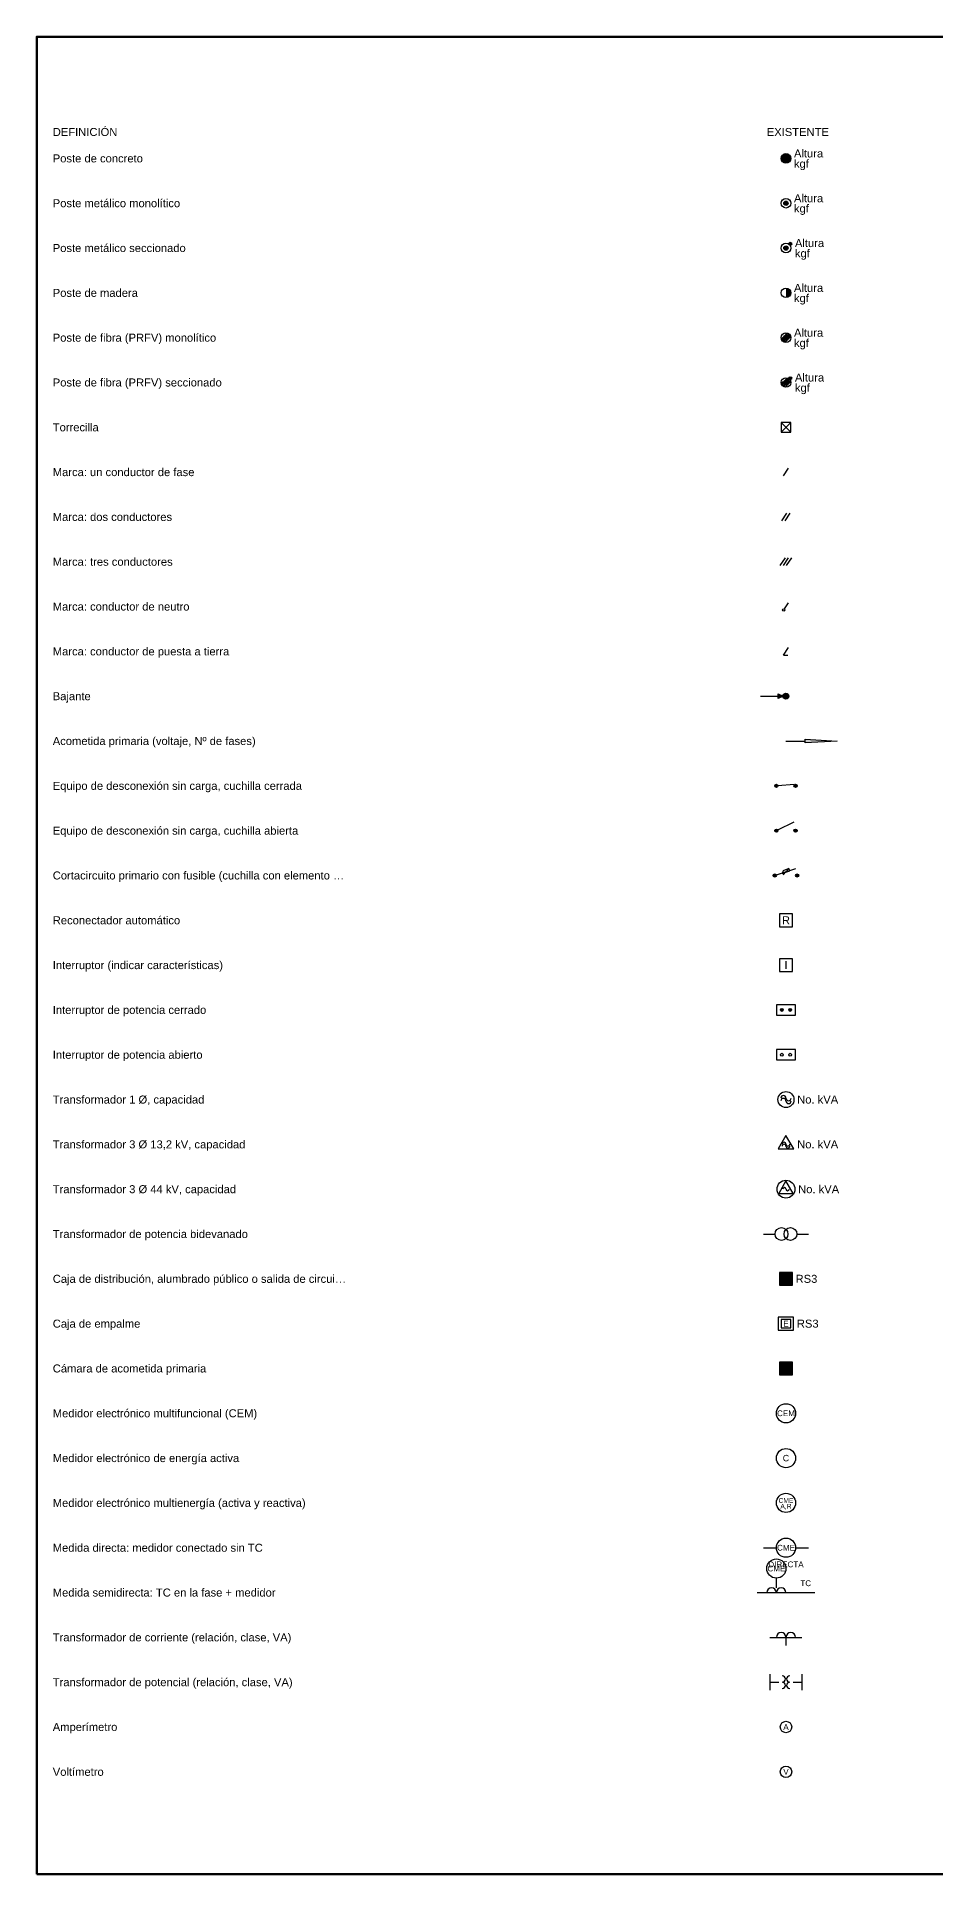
# Paper-space layout 'CONVENCIONES EPM' of a CAD drawing. Header units: millimetres. Extents: x 10 to 831, y 10 to 584.
# Drawn here: x 10 to 291, y 10 to 584 of the extents above; entities that cross this region are included whole.
import ezdxf
from ezdxf.enums import TextEntityAlignment as Align

# ---------------------------------------------------------------- set-up
doc = ezdxf.new("R2010")
doc.units = ezdxf.units.MM
doc.layers.add('EPM-CONVENCIONES', color=7, linetype='Continuous', lineweight=25)
doc.layers.add('EPM-MARCO', color=7, linetype='Continuous', lineweight=50)
doc.styles.get("Standard").update_dxf_attribs({"font": 'LiberationSans-Regular.ttf'})

# ---------------------------------------------------------------- blocks, each defined once
blk = doc.blocks.new('EPM_POSTE_CONCRETO_EX')
blk.add_hatch(color=0).paths.add_polyline_path([(-1.5, 0, 1), (1.5, 0, 1)])
at = {"color": 0}
blk.add_circle((0, 0), 1.5, dxfattribs=at)
for tag, p in [('ALTURA', (2.5, 0.3)), ('CARGA', (2.5, -2.9))]:
    blk.add_attdef(tag, p, '', height=2.5, dxfattribs=at)
blk = doc.blocks.new('EPM_POSTE_METALICO_EX')
blk.add_hatch(color=0).paths.add_polyline_path([(-0.675, 0, 1), (0.675, 0, 1)])
at = {"color": 0}
for radius in [1.5, 0.675]:
    blk.add_circle((0, 0), radius, dxfattribs=at)
for tag, p in [('ALTURA', (2.5, 0.3)), ('CARGA', (2.5, -2.9))]:
    blk.add_attdef(tag, p, '', height=2.5, dxfattribs=at)
blk = doc.blocks.new('EPM_POSTE_METALICO_SECC_EX')
for points in [[(-0.675, 0, 1), (0.675, 0, 1)], [(0.9, 1.35, 1), (1.8, 1.35, 1)]]:
    blk.add_hatch(color=0).paths.add_polyline_path(points)
at = {"color": 0}
for centre, radius in [((0, 0), 1.5), ((0, 0), 0.675), ((1.35, 1.35), 0.45)]:
    blk.add_circle(centre, radius, dxfattribs=at)
for tag, p in [('ALTURA', (2.8, 0.3)), ('CARGA', (2.8, -2.9))]:
    blk.add_attdef(tag, p, '', height=2.5, dxfattribs=at)
blk = doc.blocks.new('EPM_POSTE_MADERA_EX')
blk.add_hatch(color=0).paths.add_polyline_path([(0, -1.5, 1), (0, 1.5)])
at = {"color": 0}
blk.add_circle((0, 0), 1.5, dxfattribs=at)
for tag, p in [('ALTURA', (2.5, 0.3)), ('CARGA', (2.5, -2.9))]:
    blk.add_attdef(tag, p, '', height=2.5, dxfattribs=at)
blk = doc.blocks.new('EPM_POSTE_FIBRA_EX')
blk.add_hatch(color=0).paths.add_polyline_path([(-0.75, 0, 1), (0.75, 0, 1)])
at = {"color": 0}
for p, q in [((-1.4, -0.4), (-0.725, 0.275)), ((-0.275, 0.725), (0.4, 1.4)), ((-0.225, -1.425), (1.425, 0.225)), ((0.3, 0.75), (0.75, 1.2)), ((0.65, 0.55), (1.1, 1)), ((0.775, 0.125), (1.3, 0.65)), ((-1.2, -0.75), (-0.75, -0.3)), ((-1, -1.1), (-0.55, -0.65)), ((-0.65, -1.3), (-0.125, -0.775))]:
    blk.add_line(p, q, dxfattribs=at)
for radius in [1.5, 0.75]:
    blk.add_circle((0, 0), radius, dxfattribs=at)
for tag, p in [('ALTURA', (2.5, 0.3)), ('CARGA', (2.5, -2.9))]:
    blk.add_attdef(tag, p, '', height=2.5, dxfattribs=at)
blk = doc.blocks.new('EPM_POSTE_FIBRA_SECC_EX')
for points in [[(-0.75, 0, 1), (0.75, 0, 1)], [(0.9, 1.35, 1), (1.8, 1.35, 1)]]:
    blk.add_hatch(color=0).paths.add_polyline_path(points)
at = {"color": 0}
for p, q in [((-1.4, -0.4), (-0.725, 0.275)), ((-0.275, 0.725), (0.4, 1.4)), ((-0.225, -1.425), (1.425, 0.225)), ((0.3, 0.75), (0.75, 1.2)), ((0.65, 0.55), (1.1, 1)), ((0.775, 0.125), (1.3, 0.65)), ((-1.2, -0.75), (-0.75, -0.3)), ((-1, -1.1), (-0.55, -0.65)), ((-0.65, -1.3), (-0.125, -0.775))]:
    blk.add_line(p, q, dxfattribs=at)
for centre, radius in [((0, 0), 1.5), ((0, 0), 0.75), ((1.35, 1.35), 0.45)]:
    blk.add_circle(centre, radius, dxfattribs=at)
for tag, p in [('ALTURA', (2.8, 0.3)), ('CARGA', (2.8, -2.9))]:
    blk.add_attdef(tag, p, '', height=2.5, dxfattribs=at)
blk = doc.blocks.new('EPM_TORRECILLA_EX')
at = {"color": 0}
for p, q in [((-1.5, -1.5), (1.5, 1.5)), ((-1.5, 1.5), (1.5, -1.5))]:
    blk.add_line(p, q, dxfattribs=at)
blk.add_lwpolyline([(-1.5, -1.5), (1.5, -1.5), (1.5, 1.5), (-1.5, 1.5)], close=True, dxfattribs=at)
blk = doc.blocks.new('EPM_MARCA_1F')
at = {"color": 0}
blk.add_line((-0.8, -1.2), (0.8, 1.2), dxfattribs=at)
blk = doc.blocks.new('EPM_MARCA_2F')
at = {"color": 0}
for p, q in [((-1.3, -1.2), (0.3, 1.2)), ((-0.3, -1.2), (1.3, 1.2))]:
    blk.add_line(p, q, dxfattribs=at)
blk = doc.blocks.new('EPM_MARCA_3F')
at = {"color": 0}
for p, q in [((-1.8, -1.2), (-0.2, 1.2)), ((-0.8, -1.2), (0.8, 1.2)), ((0.2, -1.2), (1.8, 1.2))]:
    blk.add_line(p, q, dxfattribs=at)
blk = doc.blocks.new('EPM_MARCA_NEUTRO')
at = {"color": 0}
blk.add_line((-0.5, -0.75), (0.8, 1.2), dxfattribs=at)
blk.add_circle((-0.7, -1.05), 0.35, dxfattribs=at)
blk = doc.blocks.new('EPM_MARCA_TIERRA')
at = {"color": 0}
for q in [(0.8, 1.2), (0.6, -1.2)]:
    blk.add_line((-0.8, -1.2), q, dxfattribs=at)
blk = doc.blocks.new('EPM_BAJANTE_EX')
for points in [[(-2.4, 0.7), (-0.9, 0), (-2.4, -0.7)], [(-0.9, 0, 1), (0.9, 0, 1)]]:
    blk.add_hatch(color=0).paths.add_polyline_path(points)
at = {"color": 0}
blk.add_line((-8, 0), (-2.4, 0), dxfattribs=at)
blk.add_lwpolyline([(-2.4, 0.7), (-0.9, 0), (-2.4, -0.7)], close=True, dxfattribs=at)
blk.add_circle((0, 0), 0.9, dxfattribs=at)
blk = doc.blocks.new('EPM_ACOMETIDA_PRIMARIA_EX')
blk.add_hatch(color=0).paths.add_polyline_path([(6, 0.6), (16, 0), (6, -0.6)])
at = {"color": 0}
blk.add_line((0, 0), (6, 0), dxfattribs=at)
blk.add_lwpolyline([(6, 0.6), (16, 0), (6, -0.6)], close=True, dxfattribs=at)
blk = doc.blocks.new('EPM_CUCHILLA_CERRADA_EX')
for points in [[(-3.5, 0, 1), (-2.5, 0, 1)], [(2.5, 0, 1), (3.5, 0, 1)]]:
    blk.add_hatch(color=0).paths.add_polyline_path(points)
at = {"color": 0}
blk.add_line((-2.5, 0.1), (2.6, 0.5), dxfattribs=at)
for centre in [(-3, 0), (3, 0)]:
    blk.add_circle(centre, 0.5, dxfattribs=at)
blk = doc.blocks.new('EPM_CUCHILLA_ABIERTA_EX')
for points in [[(-3.5, 0, 1), (-2.5, 0, 1)], [(2.5, 0, 1), (3.5, 0, 1)]]:
    blk.add_hatch(color=0).paths.add_polyline_path(points)
at = {"color": 0}
blk.add_line((-2.55, 0.25), (2.6, 2.8), dxfattribs=at)
for centre in [(-3, 0), (3, 0)]:
    blk.add_circle(centre, 0.5, dxfattribs=at)
blk = doc.blocks.new('EPM_CORTACIRCUITO_EX')
for points in [[(-4, 0, 1), (-3, 0, 1)], [(3, 0, 1), (4, 0, 1)]]:
    blk.add_hatch(color=0).paths.add_polyline_path(points)
at = {"color": 0}
for p, q in [((-3, 0.2), (3.1, 2.2)), ((-0.9, 0.2), (0.9, 2.2))]:
    blk.add_line(p, q, dxfattribs=at)
blk.add_lwpolyline([(-1.2, 0.6), (1.2, 1.4), (0.9, 2.2), (-0.9, 1.4)], close=True, dxfattribs=at)
for centre in [(-3.5, 0), (3.5, 0)]:
    blk.add_circle(centre, 0.5, dxfattribs=at)
blk = doc.blocks.new('EPM_RECONECTADOR_EX')
at = {"color": 0}
blk.add_lwpolyline([(-2, -2), (2, -2), (2, 2), (-2, 2)], close=True, dxfattribs=at)
blk.add_text('R', height=2.5, dxfattribs=at).set_placement((0, 0), align=Align.MIDDLE_CENTER)
blk = doc.blocks.new('EPM_INTERRUPTOR')
at = {"color": 0}
blk.add_lwpolyline([(-2, -2), (2, -2), (2, 2), (-2, 2)], close=True, dxfattribs=at)
blk.add_text('I', height=2.5, dxfattribs=at).set_placement((0, 0), align=Align.MIDDLE_CENTER)
blk = doc.blocks.new('EPM_INTERRUPTOR_POT_CERRADO')
for points in [[(-1.75, 0, 1), (-0.85, 0, 1)], [(0.85, 0, 1), (1.75, 0, 1)]]:
    blk.add_hatch(color=0).paths.add_polyline_path(points)
at = {"color": 0}
blk.add_lwpolyline([(-3, -1.6), (3, -1.6), (3, 1.6), (-3, 1.6)], close=True, dxfattribs=at)
for centre in [(-1.3, 0), (1.3, 0)]:
    blk.add_circle(centre, 0.45, dxfattribs=at)
blk = doc.blocks.new('EPM_INTERRUPTOR_POT_ABIERTO')
at = {"color": 0}
blk.add_lwpolyline([(-3, -1.6), (3, -1.6), (3, 1.6), (-3, 1.6)], close=True, dxfattribs=at)
for centre in [(-1.3, 0), (1.3, 0)]:
    blk.add_circle(centre, 0.45, dxfattribs=at)
blk = doc.blocks.new('EPM_TRAFO_1F_EX')
at = {"color": 0}
blk.add_circle((0, 0), 2.5, dxfattribs=at)
for centre, start, end in [((-0.8, 0.45), 0, 180), ((-0.8, -0.45), 0, 180), ((0.8, 0.45), 180, 360), ((0.8, -0.45), 180, 360)]:
    blk.add_arc(centre, 0.8, start, end, dxfattribs=at)
blk.add_attdef('KVA', (3.5, -1.25), '', height=2.5, dxfattribs=at)
blk = doc.blocks.new('EPM_TRAFO_3F_EX')
at = {"color": 0}
blk.add_lwpolyline([(0, 2.8), (-2.4248, -1.4), (2.4248, -1.4)], close=True, dxfattribs=at)
for centre, start, end in [((-0.6, 0.05), 0, 180), ((-0.6, -0.55), 0, 180), ((0.6, 0.05), 180, 360), ((0.6, -0.55), 180, 360)]:
    blk.add_arc(centre, 0.6, start, end, dxfattribs=at)
blk.add_attdef('KVA', (3.5, -1.25), '', height=2.5, dxfattribs=at)
blk = doc.blocks.new('EPM_TRAFO_3F_44KV_EX')
at = {"color": 0}
blk.add_lwpolyline([(0, 2.6), (-2.2516, -1.3), (2.2516, -1.3)], close=True, dxfattribs=at)
blk.add_circle((0, 0), 2.8, dxfattribs=at)
for centre, start, end in [((-0.5, 0), 0, 180), ((0.5, 0), 180, 360)]:
    blk.add_arc(centre, 0.5, start, end, dxfattribs=at)
blk.add_attdef('KVA', (3.8, -1.25), '', height=2.5, dxfattribs=at)
blk = doc.blocks.new('EPM_TRAFO_BIDEVANADO')
at = {"color": 0}
for p, q in [((-7, 0), (-3.4, 0)), ((3.4, 0), (7, 0))]:
    blk.add_line(p, q, dxfattribs=at)
for centre in [(-1.4, 0), (1.4, 0)]:
    blk.add_circle(centre, 2, dxfattribs=at)
blk = doc.blocks.new('EPM_CAJA_DISTRIBUCION_EX')
blk.add_hatch(color=0).paths.add_polyline_path([(-2, -2), (2, -2), (2, 2), (-2, 2)])
at = {"color": 0}
blk.add_lwpolyline([(-2, -2), (2, -2), (2, 2), (-2, 2)], close=True, dxfattribs=at)
blk.add_attdef('TIPO', (3, -1.25), '', height=2.5, dxfattribs=at)
blk = doc.blocks.new('EPM_CAJA_EMPALME')
at = {"color": 0}
for points in [[(-2.4, -2), (2.4, -2), (2.4, 2), (-2.4, 2)], [(-1.5, -1.3), (1.5, -1.3), (1.5, 1.3), (-1.5, 1.3)]]:
    blk.add_lwpolyline(points, close=True, dxfattribs=at)
blk.add_text('E', height=1.8, dxfattribs=at).set_placement((0, 0), align=Align.MIDDLE_CENTER)
blk.add_attdef('TIPO', (3.4, -1.25), '', height=2.5, dxfattribs=at)
blk = doc.blocks.new('EPM_CAMARA_ACOMETIDA_EX')
blk.add_hatch(color=0).paths.add_polyline_path([(-2, -2), (2, -2), (2, 2), (-2, 2)])
at = {"color": 0}
blk.add_lwpolyline([(-2, -2), (2, -2), (2, 2), (-2, 2)], close=True, dxfattribs=at)
blk = doc.blocks.new('EPM_MEDIDOR_CEM')
at = {"color": 0}
blk.add_circle((0, 0), 3, dxfattribs=at)
blk.add_text('CEM', height=1.8, dxfattribs=at).set_placement((0, 0), align=Align.MIDDLE_CENTER)
blk = doc.blocks.new('EPM_MEDIDOR_C')
at = {"color": 0}
blk.add_circle((0, 0), 3, dxfattribs=at)
blk.add_text('C', height=2, dxfattribs=at).set_placement((0, 0), align=Align.MIDDLE_CENTER)
blk = doc.blocks.new('EPM_MEDIDOR_CME')
at = {"color": 0}
blk.add_circle((0, 0), 3, dxfattribs=at)
for s, p in [('CME', (0, 0.75)), ('A,R', (0, -1.05))]:
    blk.add_text(s, height=1.5, dxfattribs=at).set_placement(p, align=Align.MIDDLE_CENTER)
blk = doc.blocks.new('EPM_MEDIDOR_DIRECTO')
at = {"color": 0}
for p, q in [((-7, 0), (-3, 0)), ((3, 0), (7, 0))]:
    blk.add_line(p, q, dxfattribs=at)
blk.add_circle((0, 0), 3, dxfattribs=at)
for s, p in [('CME', (0, 0)), ('DIRECTA', (0, -5.2))]:
    blk.add_text(s, height=1.8, dxfattribs=at).set_placement(p, align=Align.MIDDLE_CENTER)
blk = doc.blocks.new('EPM_MEDIDOR_SEMIDIRECTO')
at = {"color": 0}
for p, q in [((-9, 0), (9, 0)), ((-3, 1.5), (-3, 4.5))]:
    blk.add_line(p, q, dxfattribs=at)
blk.add_circle((-3, 7.5), 3, dxfattribs=at)
for centre in [(-4.5, 0), (-1.5, 0)]:
    blk.add_arc(centre, 1.5, 0, 180, dxfattribs=at)
blk.add_text('CME', height=1.8, dxfattribs=at).set_placement((-3, 7.5), align=Align.MIDDLE_CENTER)
blk.add_text('TC', height=1.8, dxfattribs=at).set_placement((4.5, 2))
blk = doc.blocks.new('EPM_TC')
at = {"color": 0}
for p, q in [((-5, 0), (5, 0)), ((0, 0), (0, -2.5))]:
    blk.add_line(p, q, dxfattribs=at)
for centre in [(-1.5, 0), (1.5, 0)]:
    blk.add_arc(centre, 1.5, 0, 180, dxfattribs=at)
blk = doc.blocks.new('EPM_TP')
at = {"color": 0}
for p, q in [((-5, 2.5), (-5, -2.5)), ((-5, 0), (-2.2, 0)), ((2.2, 0), (5, 0)), ((5, 2.5), (5, -2.5))]:
    blk.add_line(p, q, dxfattribs=at)
for centre, start, end in [((-1.2, 1), 270, 90), ((-1.2, -1), 270, 90), ((1.2, 1), 90, 270), ((1.2, -1), 90, 270)]:
    blk.add_arc(centre, 1, start, end, dxfattribs=at)
blk = doc.blocks.new('EPM_AMPERIMETRO')
at = {"color": 0}
blk.add_circle((0, 0), 1.8, dxfattribs=at)
blk.add_text('A', height=1.8, dxfattribs=at).set_placement((0, 0), align=Align.MIDDLE_CENTER)
blk = doc.blocks.new('EPM_VOLTIMETRO')
at = {"color": 0}
blk.add_circle((0, 0), 1.8, dxfattribs=at)
blk.add_text('V', height=1.8, dxfattribs=at).set_placement((0, 0), align=Align.MIDDLE_CENTER)

psp = doc.layouts.new('CONVENCIONES EPM')

# ---------------------------------------------------------------- linework, layer by layer
at = {"layer": 'EPM-MARCO'}
psp.add_lwpolyline([(10, 10), (831, 10), (831, 584), (10, 584)], close=True, dxfattribs=at)

# ---------------------------------------------------------------- block references
at = {"layer": 'EPM-CONVENCIONES'}
for name, p, values in [('EPM_POSTE_CONCRETO_EX', (244.025, 546), {'ALTURA': 'Altura', 'CARGA': 'kgf'}), ('EPM_POSTE_METALICO_EX', (244.025, 532), {'ALTURA': 'Altura', 'CARGA': 'kgf'}), ('EPM_POSTE_METALICO_SECC_EX', (244.025, 518), {'ALTURA': 'Altura', 'CARGA': 'kgf'}), ('EPM_POSTE_MADERA_EX', (244.025, 504), {'ALTURA': 'Altura', 'CARGA': 'kgf'}), ('EPM_POSTE_FIBRA_EX', (244.025, 490), {'ALTURA': 'Altura', 'CARGA': 'kgf'}), ('EPM_POSTE_FIBRA_SECC_EX', (244.025, 476), {'ALTURA': 'Altura', 'CARGA': 'kgf'}), ('EPM_TRAFO_1F_EX', (244.025, 252), {'KVA': 'No. kVA'}), ('EPM_TRAFO_3F_EX', (244.025, 238), {'KVA': 'No. kVA'}), ('EPM_TRAFO_3F_44KV_EX', (244.025, 224), {'KVA': 'No. kVA'}), ('EPM_CAJA_DISTRIBUCION_EX', (244.025, 196), {'TIPO': 'RS3'}), ('EPM_CAJA_EMPALME', (244.025, 182), {'TIPO': 'RS3'})]:
    psp.add_blockref(name, p, dxfattribs=at).add_auto_attribs(values)
for name, p in [('EPM_TORRECILLA_EX', (244.025, 462)), ('EPM_MARCA_1F', (244.025, 448)), ('EPM_MARCA_2F', (244.025, 434)), ('EPM_MARCA_3F', (244.025, 420)), ('EPM_MARCA_NEUTRO', (244.025, 406)), ('EPM_MARCA_TIERRA', (244.025, 392)), ('EPM_BAJANTE_EX', (244.025, 378)), ('EPM_ACOMETIDA_PRIMARIA_EX', (244.025, 364)), ('EPM_CUCHILLA_CERRADA_EX', (244.025, 350)), ('EPM_CUCHILLA_ABIERTA_EX', (244.025, 336)), ('EPM_CORTACIRCUITO_EX', (244.025, 322)), ('EPM_RECONECTADOR_EX', (244.025, 308)), ('EPM_INTERRUPTOR', (244.025, 294)), ('EPM_INTERRUPTOR_POT_CERRADO', (244.025, 280)), ('EPM_INTERRUPTOR_POT_ABIERTO', (244.025, 266)), ('EPM_TRAFO_BIDEVANADO', (244.025, 210)), ('EPM_CAMARA_ACOMETIDA_EX', (244.025, 168)), ('EPM_MEDIDOR_CEM', (244.025, 154)), ('EPM_MEDIDOR_C', (244.025, 140)), ('EPM_MEDIDOR_CME', (244.025, 126)), ('EPM_MEDIDOR_DIRECTO', (244.025, 112)), ('EPM_MEDIDOR_SEMIDIRECTO', (244.025, 98)), ('EPM_TC', (244.025, 84)), ('EPM_TP', (244.025, 70)), ('EPM_AMPERIMETRO', (244.025, 56)), ('EPM_VOLTIMETRO', (244.025, 42))]:
    psp.add_blockref(name, p, dxfattribs=at)

# ---------------------------------------------------------------- texts
for s, p in [('DEFINICIÓN', (15, 553)), ('EXISTENTE', (238.025, 553)), ('Poste de concreto', (15, 544.75)), ('Poste metálico monolítico', (15, 530.75)), ('Poste metálico seccionado', (15, 516.75)), ('Poste de madera', (15, 502.75)), ('Poste de fibra (PRFV) monolítico', (15, 488.75)), ('Poste de fibra (PRFV) seccionado', (15, 474.75)), ('Torrecilla', (15, 460.75)), ('Marca: un conductor de fase', (15, 446.75)), ('Marca: dos conductores', (15, 432.75)), ('Marca: tres conductores', (15, 418.75)), ('Marca: conductor de neutro', (15, 404.75)), ('Marca: conductor de puesta a tierra', (15, 390.75)), ('Bajante', (15, 376.75)), ('Acometida primaria (voltaje, Nº de fases)', (15, 362.75)), ('Equipo de desconexión sin carga, cuchilla cerrada', (15, 348.75)), ('Equipo de desconexión sin carga, cuchilla abierta', (15, 334.75)), ('Cortacircuito primario con fusible (cuchilla con elemento …', (15, 320.75)), ('Reconectador automático', (15, 306.75)), ('Interruptor (indicar características)', (15, 292.75)), ('Interruptor de potencia cerrado', (15, 278.75)), ('Interruptor de potencia abierto', (15, 264.75)), ('Transformador 1 Ø, capacidad', (15, 250.75)), ('Transformador 3 Ø 13,2 kV, capacidad', (15, 236.75)), ('Transformador 3 Ø 44 kV, capacidad', (15, 222.75)), ('Transformador de potencia bidevanado', (15, 208.75)), ('Caja de distribución, alumbrado público o salida de circui…', (15, 194.75)), ('Caja de empalme', (15, 180.75)), ('Cámara de acometida primaria', (15, 166.75)), ('Medidor electrónico multifuncional (CEM)', (15, 152.75)), ('Medidor electrónico de energía activa', (15, 138.75)), ('Medidor electrónico multienergía (activa y reactiva)', (15, 124.75)), ('Medida directa: medidor conectado sin TC', (15, 110.75)), ('Medida semidirecta: TC en la fase + medidor', (15, 96.75)), ('Transformador de corriente (relación, clase, VA)', (15, 82.75)), ('Transformador de potencial (relación, clase, VA)', (15, 68.75)), ('Amperímetro', (15, 54.75)), ('Voltímetro', (15, 40.75))]:
    psp.add_text(s, height=2.5, dxfattribs=at).set_placement(p)

doc.saveas('drawing.dxf')
